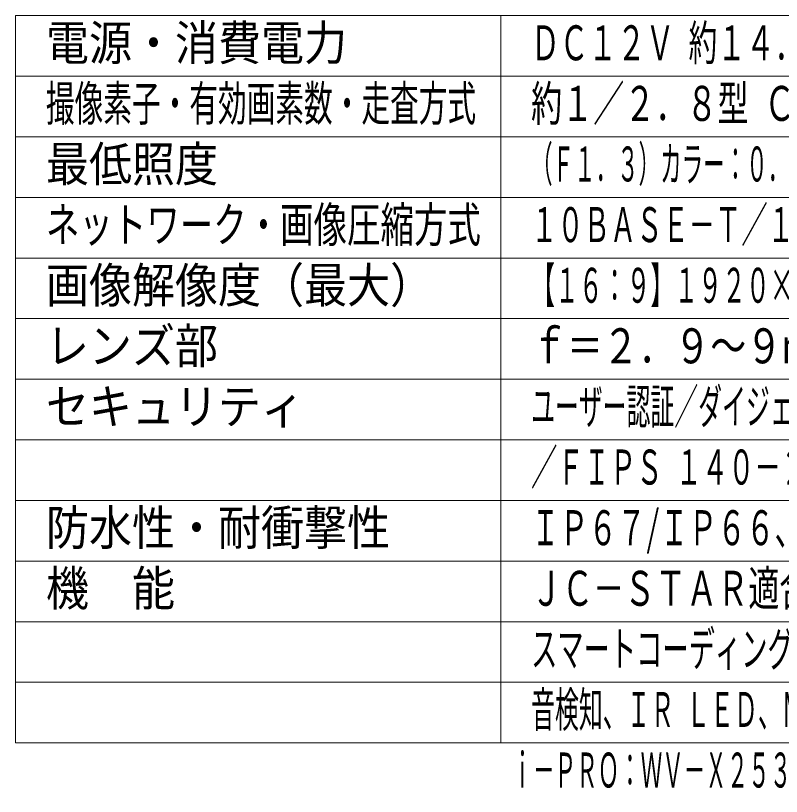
# Model space of a CAD drawing. Units: millimetres on the paper. Extents: x -62 to 64, y -59 to 59.
# Drawn here: x -62.5 to 0.6, y -59 to 5.4 of the extents above; entities that cross this region are included whole.
import ezdxf
from ezdxf.enums import TextEntityAlignment as Align

# ---------------------------------------------------------------- set-up
doc = ezdxf.new("R2010")
doc.units = ezdxf.units.MM
doc.layers.add('0-0_MOJI1', color=7, linetype='Continuous')
doc.layers.add('0-1_相当品', color=4, linetype='Continuous')
doc.layers.add('0-5_WAKU', color=4, linetype='Continuous', lineweight=9)
doc.styles.add('ＭＳ ゴシック', font='')
doc.styles.get('ＭＳ ゴシック').set_extended_font_data('MS Gothic')

msp = doc.modelspace()

# ---------------------------------------------------------------- linework, layer by layer
at = {"layer": '0-5_WAKU', "color": 3}
for p, q in [((62.5, 5.4), (-62.5, 5.4)), ((-62.5, -54.6), (-62.5, 5.4)), ((-22.5, -54.6), (-22.5, 5.4)), ((-62.5, -54.6), (62.5, -54.6))]:
    msp.add_line(p, q, dxfattribs=at)
at = {"layer": '0-5_WAKU'}
for p, q in [((62.5, 0.4), (-62.5, 0.4)), ((62.5, -4.6), (-62.5, -4.6)), ((-62.5, -9.6), (62.5, -9.6)), ((-62.5, -14.6), (62.5, -14.6)), ((-62.5, -19.6), (62.5, -19.6)), ((-62.5, -24.6), (62.5, -24.6)), ((62.5, -29.6), (-62.5, -29.6)), ((62.5, -34.6), (-62.5, -34.6)), ((-62.5, -39.6), (62.5, -39.6)), ((62.5, -44.6), (-62.5, -44.6)), ((62.5, -49.6), (-62.5, -49.6))]:
    msp.add_line(p, q, dxfattribs=at)

# ---------------------------------------------------------------- texts
at = {"layer": '0-0_MOJI1', "style": 'ＭＳ ゴシック'}
for s, height, width, p in [('電源・消費電力', 2.889, 0.9, (-60, 0.845)), ('ＤＣ１２Ｖ 約１４．２Ｗ、ＰｏＥ＋（ＩＥＥＥ８０２．３ａｔ準拠）約１４Ｗ', 2.886, 0.6, (-20, 0.845)), ('撮像素子・有効画素数・走査方式', 2.889, 0.6, (-60, -4.155)), ('約１／２．８型 ＣＭＯＳセンサー・約２１０万画素・プログレッシブ', 2.889, 0.65, (-20, -4.155)), ('最低照度', 2.889, 0.9, (-60, -9.155)), ('（Ｆ１．３）カラー：０．０００６ｌｘ、白黒：０．０００４ｌｘ／０ｌｘ（ＩＲ ＬＥＤ点灯時）', 2.889, 0.45, (-20, -9.155)), ('ネットワーク・画像圧縮方式', 2.889, 0.7, (-60, -14.155)), ('１０ＢＡＳＥ－Ｔ／１００ＢＡＳＥ－ＴＸ・Ｈ．２６５、Ｈ．２６４、ＪＰＥＧ', 2.889, 0.55, (-20, -14.155)), ('画像解像度（最大）', 2.889, 0.9, (-60, -19.155)), ('【１６：９】１９２０×１０８０（６０ｆｐｓ）【４：３】２０４８×１５３６（６０ｆｐｓ）', 2.886, 0.5, (-20, -19.155)), ('レンズ部', 2.889, 0.9, (-60, -24.155)), ('ｆ＝２．９～９ｍｍ（３。１倍、電動ズーム／電動フォーカス）', 2.889, 0.75, (-20, -24.155)), ('ユーザー認証／ダイジェスト認証／ホスト認証／ＨＴＴＰＳ／動画ファイルの改ざん検出', 2.886, 0.5, (-20, -29.155)), ('セキュリティ', 2.889, 0.9, (-60, -29.155)), ('／ＦＩＰＳ １４０－２ ｌｅｖｅｌ３準拠セキュアエレメント、セキュアブート', 2.889, 0.55, (-20, -34.155)), ('防水性・耐衝撃性', 2.889, 0.9, (-60, -39.155)), ('ＩＰ６７/ＩＰ６６、Ｔｙｐｅ４Ｘ、ＮＥＭＡ４Ｘ 準拠・５０Ｊ、ＩＫ１０', 2.886, 0.6, (-20, -39.155)), ('機\u3000能', 2.889, 0.9, (-60, -44.155)), ('ＪＣ－ＳＴＡＲ適合、インテリジェントオート、スーパーダイナミック、', 2.886, 0.65, (-20, -44.155)), ('スマートコーディング、逆光／強光補正、カラー／白黒切換、動作検知、妨害検知、', 2.886, 0.55, (-20, -49.155)), ('音検知、ＩＲ ＬＥＤ、ＭｉｃｒｏＳＤスロット、ＡＩ音識別、ＡＩアプリ最大９個搭載可能', 2.886, 0.5, (-20, -54.155))]:
    msp.add_text(s, height=height, dxfattribs=dict(at, width=width)).set_placement(p, align=Align.BOTTOM_LEFT)
at = {"layer": '0-1_相当品', "style": 'ＭＳ ゴシック', "width": 0.45}
msp.add_text('ｉ－ＰＲＯ：ＷＶ－Ｘ２５３００－Ｖ３ＬＮ＋ＷＶ－ＱＳＲ５０１－ＷＵＸ＋ＷＶ－ＱＣＬ５０１ＷＵＸ', height=2.889, dxfattribs=at).set_placement((-21.6, -59.155), align=Align.BOTTOM_LEFT)

doc.saveas('drawing.dxf')
